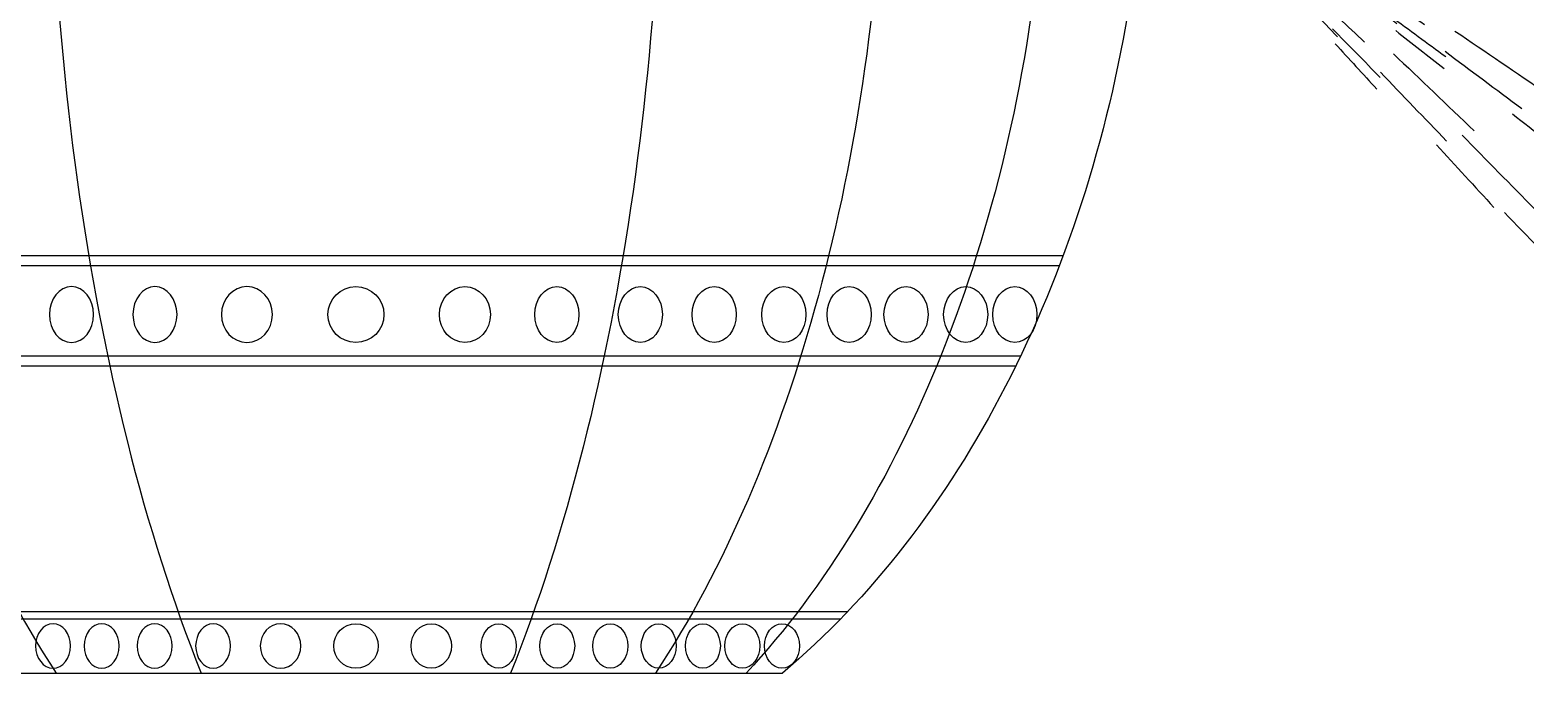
# Model space of a CAD drawing. Extents: x 3172 to 33391, y 13916 to 34175.
# Drawn here: x 27343 to 28499, y 24960 to 25457 of the extents above; entities that cross this region are included whole.
import ezdxf

# ---------------------------------------------------------------- set-up
doc = ezdxf.new("R2010")
doc.units = 0
doc.layers.get('0').update_dxf_attribs({"linetype": 'CONTINUOUS'})

# ---------------------------------------------------------------- blocks, each defined once
blk = doc.blocks.new('A$C5C8C3E81')
at = {"color": 4}
for points in [[(1521.5, 568.4), (1497.5, 602.4), (1473.6, 636.3), (1449.6, 670.3)], [(1625.5, 490.3), (1601, 526), (1576.6, 561.7), (1552.3, 597.5)], [(1587.2, 469), (1565.5, 497.7), (1543.9, 526.4), (1522.2, 555.2)], [(1715.4, 384), (1691.5, 422.8), (1667.5, 461.5), (1643.3, 500.2)], [(1671.8, 379.2), (1648.6, 411.9), (1625.4, 444.7), (1602.2, 477.4)], [(1685.8, 320.7), (1670, 341.6), (1654.2, 362.4), (1638.5, 383.3)], [(1710.4, 311.4), (1694.3, 334.8), (1678.2, 358.1), (1662.1, 381.5)], [(1757.5, 275.8), (1742.5, 300.5), (1727.6, 325.1), (1712.5, 349.6)], [(1748.4, 252.2), (1732.4, 274.7), (1716.3, 297.3), (1700.3, 319.8)]]:
    blk.add_open_spline(points, degree=3, dxfattribs=at)
blk = doc.blocks.new('A$C5F8D38F5')
blk.add_blockref('A$C5C8C3E81', (0, 0))
blk = doc.blocks.new('A$C7D4C0E95')
at = {"xscale": 0.7, "zscale": 0.7, "rotation": 347.9128368041152}
blk.add_blockref('A$C5F8D38F5', (-456, 277), dxfattribs=at)
blk = doc.blocks.new('A$C351D478B')
at = {"rotation": 86.79571953716956}
blk.add_blockref('A$C7D4C0E95', (2622.8, -134.5), dxfattribs=at)

msp = doc.modelspace()

# ---------------------------------------------------------------- linework, layer by layer
at = {"color": 7}
for p, q in [((28141.58955, 25282.48332), (27051.6492, 25282.48332)), ((28138.68707, 25274.78332), (27051.6492, 25274.78332)), ((28108.65265, 25204.78332), (27081.68363, 25204.78332)), ((28104.91696, 25197.08332), (27081.68363, 25197.08332)), ((27215.20622, 25007.38332), (27975.13005, 25007.38332)), ((27220.58246, 25001.78332), (27969.75382, 25001.78332)), ((27265.63074, 24959.78332), (27924.70553, 24959.78332))]:
    msp.add_line(p, q, dxfattribs=at)
for centre, radius in [((27595.16814, 25237.05539), 21.60952), ((27595.16814, 24980.78332), 17.15041)]:
    msp.add_circle(centre, radius, dxfattribs=at)
for centre, major_axis, ratio, start_param, end_param in [((27776.09335, 25659.78332), (0, 1007.56604), 0.4146030457, 1.4459214026, 2.3388596111), ((27664.09335, 25659.78332), (0, 899.7151), 0.531573909, 1.6030670586, 2.4623107709)]:
    msp.add_ellipse(centre, major_axis=major_axis, ratio=ratio, start_param=start_param, end_param=end_param, dxfattribs=at)
at = {"color": 7, "extrusion": (0, 0, -1)}
for centre, major_axis, ratio, start_param, end_param in [((27414.24292, 25659.78332), (0, 1007.56604), 0.4146030457, 1.4647493843, 2.3388596111), ((27526.24292, 25659.78332), (0, 899.7151), 0.531573909, 1.6207402838, 2.4623107709), ((27596.24292, 25659.78332), (0, 846.432), 0.631403545, 1.7237054235, 2.5445482584), ((27624.24292, 25659.78332), (0, 816.66667), 0.7142857143, 1.7921746731, 2.6004931276)]:
    msp.add_ellipse(centre, major_axis=major_axis, ratio=ratio, start_param=start_param, end_param=end_param, dxfattribs=at)
for centre, major_axis, ratio in [((27375.38847, 25237.05539), (0, -21.60952), 0.7882349163), ((27439.88491, 25237.05539), (0, -21.60952), 0.7882349163), ((27510.94067, 25237.05539), (0, -21.60952), 0.9121650278), ((27361.15121, 24980.78332), (0, -17.15041), 0.7882349163), ((27398.67279, 24980.78332), (0, -17.15041), 0.7882349163), ((27439.66859, 24980.78332), (0, -17.15041), 0.7882349163), ((27484.83346, 24980.78332), (0, -17.15041), 0.7882349163), ((27536.92493, 24980.78332), (0, -17.15041), 0.9121650278)]:
    msp.add_ellipse(centre, major_axis=major_axis, ratio=ratio, dxfattribs=at)
at = {"color": 7}
for centre, major_axis, ratio in [((27679.3956, 25237.05539), (0, -21.60952), 0.9121650278), ((27750.45137, 25237.05539), (0, -21.60952), 0.7882349163), ((27814.94781, 25237.05539), (0, -21.60952), 0.7882349163), ((27872.02303, 25237.05539), (0, -21.60952), 0.7882349163), ((27925.80484, 25237.05539), (0, -21.60952), 0.7882349163), ((27976.29323, 25237.05539), (0, -21.60952), 0.7882349163), ((28020.23589, 25237.05539), (0, -21.60952), 0.7882349163), ((28066.34676, 25237.05539), (0, -21.60952), 0.7882349163), ((28104.29035, 25237.05539), (0, -21.60952), 0.7882349163), ((27653.41135, 24980.78332), (0, -17.15041), 0.9121650278), ((27705.50282, 24980.78332), (0, -17.15041), 0.7882349163), ((27750.66768, 24980.78332), (0, -17.15041), 0.7882349163), ((27791.66348, 24980.78332), (0, -17.15041), 0.7882349163), ((27829.18506, 24980.78332), (0, -17.15041), 0.7882349163), ((27863.23242, 24980.78332), (0, -17.15041), 0.7882349163), ((27893.80556, 24980.78332), (0, -17.15041), 0.7882349163), ((27924.37871, 24980.78332), (0, -17.15041), 0.7882349163)]:
    msp.add_ellipse(centre, major_axis=major_axis, ratio=ratio, dxfattribs=at)

# ---------------------------------------------------------------- block references
at = {"xscale": -0.5599999999999999, "yscale": 0.7, "zscale": 0.5599999999999999}
for p, rotation in [((29257.53156, 24482.20359), 327.3558109896713), ((29038.95906, 24344.2105), 317.8994263721914)]:
    msp.add_blockref('A$C351D478B', p, dxfattribs=dict(at, rotation=rotation))

doc.saveas('drawing.dxf')
